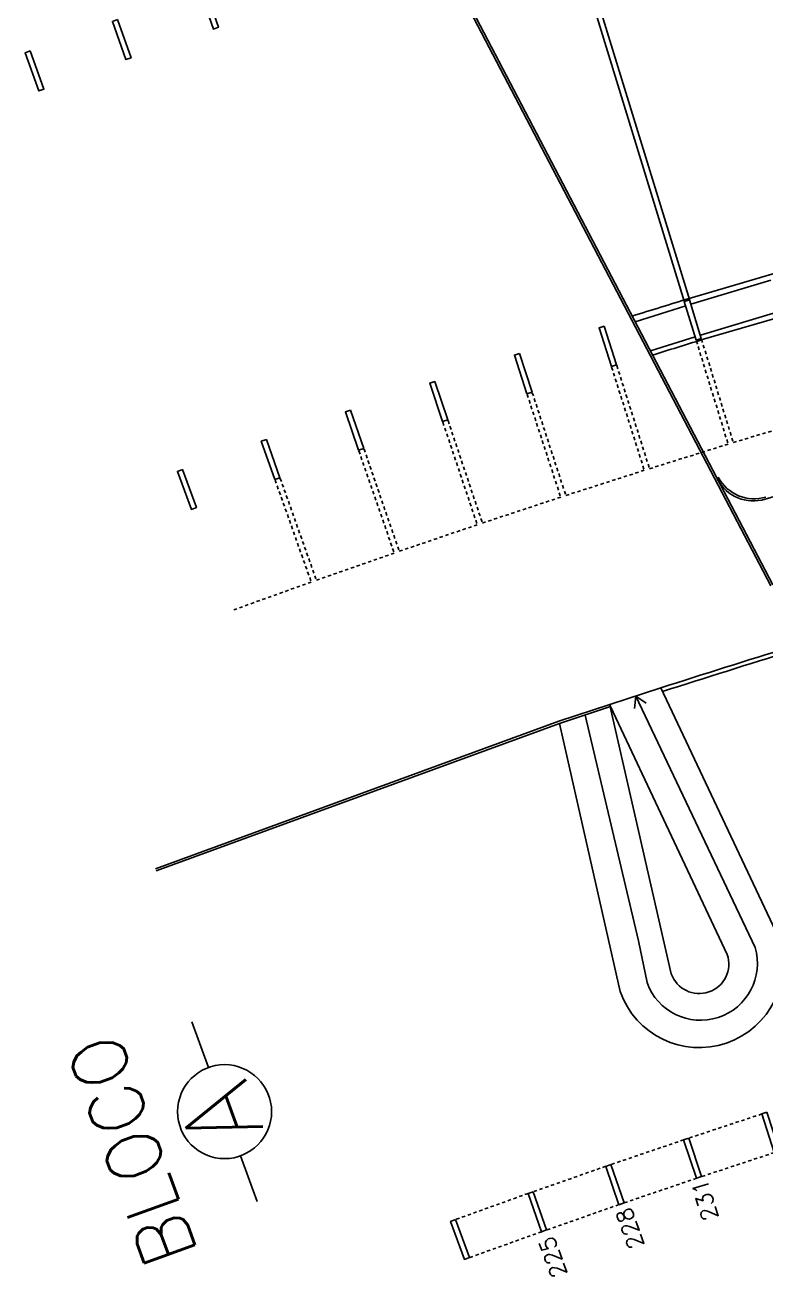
# Model space of a CAD drawing. Header units: millimetres. Extents: x 2757 to 3055, y 1102 to 1216.
# Drawn here: x 2772.95 to 2800.35, y 1110.73 to 1157.02 of the extents above; entities that cross this region are included whole.
import ezdxf

# ---------------------------------------------------------------- set-up
doc = ezdxf.new("R2010")
doc.units = ezdxf.units.MM
doc.linetypes.add('HIDDEN2', pattern=[0.1875, 0.125, -0.0625])
for name, color, linetype in [('BANC', 2, 'Continuous'), ('ESC', 1, 'Continuous'), ('ESTR', 3, 'Continuous'), ('NOPILAR1', 2, 'Continuous'), ('PISO', 1, 'Continuous'), ('PROJ', 1, 'HIDDEN2'), ('TEXTO-ENDEREÇO', 2, 'Continuous'), ('TXT-IDENTIFICAÇÃO', 4, 'Continuous')]:
    doc.layers.add(name, color=color, linetype=linetype)
doc.styles.add('LEGENDA', font='romans.shx', dxfattribs={"height": 0.2})
doc.styles.add('NOPILAR', font='simplex.shx', dxfattribs={"height": 0.6})

# ---------------------------------------------------------------- blocks, each defined once
blk = doc.blocks.new('PILAR-SLC')
for points in [[(0.197, -26.487), (0.197, -27.987), (-0.003, -27.987), (-0.003, -26.487)], [(0.197, -42.97), (0.197, -44.47), (-0.003, -44.47), (-0.003, -42.97)], [(0.197, -72.501), (0.197, -74.001), (-0.003, -74.001), (-0.003, -72.501)]]:
    blk.add_lwpolyline(points, close=True)

msp = doc.modelspace()

# ---------------------------------------------------------------- linework, layer by layer
at = {"layer": 'BANC'}
for p, q in [((2783.021, 1169.768), (2800.532, 1136.269)), ((2783.092, 1169.806), (2800.603, 1136.306)), ((2777.769, 1125.805), (2792.691, 1131.258)), ((2777.797, 1125.73), (2792.717, 1131.182))]:
    msp.add_line(p, q, dxfattribs=at)
for radius, end in [(373.648, 107.85974), (373.499, 107.85677)]:
    msp.add_arc((2911.053, 776.853), radius, 107.0881, end, dxfattribs=at)
at = {"layer": 'ESC'}
for p, q in [((2795.541, 1132.193), (2795.492, 1131.734)), ((2795.541, 1132.193), (2799.946, 1122.891)), ((2795.541, 1132.193), (2795.918, 1131.927)), ((2793.657, 1131.491), (2795.629, 1123.138)), ((2795.629, 1123.138), (2795.952, 1121.589))]:
    msp.add_line(p, q, dxfattribs=at)
msp.add_arc((2797.931, 1122.297), 2.101, 199.6813, 16.4172, dxfattribs=at)
at = {"layer": 'PISO'}
for p, q in [((2797.339, 1146.772), (2792.932, 1161.121)), ((2797.53, 1146.831), (2793.123, 1161.179)), ((2797.508, 1146.904), (2806.803, 1149.629)), ((2797.958, 1145.369), (2807.253, 1148.094)), ((2797.575, 1146.688), (2800.532, 1147.582)), ((2795.512, 1146.045), (2797.38, 1146.628)), ((2797.928, 1145.541), (2800.873, 1146.432)), ((2796.077, 1144.965), (2797.731, 1145.48)), ((2796.46, 1132.494), (2794.578, 1131.877)), ((2796.46, 1132.494), (2800.811, 1123.276)), ((2794.589, 1131.797), (2796.849, 1121.916)), ((2794.603, 1131.801), (2798.918, 1122.629)), ((2792.709, 1131.179), (2794.96, 1121.259))]:
    msp.add_line(p, q, dxfattribs=at)
for centre, radius, start, end in [((2911.028, 776.925), 387.003, 107.0575, 107.38359), ((2911.028, 776.925), 385.403, 107.05743, 107.34074), ((2911.053, 776.853), 379.154, 104.85507, 106.98025), ((2799.886, 1140.913), 1.5, 208.0155, 286.9802), ((2799.911, 1140.993), 1.5, 208.0155, 286.9731), ((2797.881, 1122.28), 3.095, 199.2679, 18.7801), ((2797.881, 1122.28), 1.095, 199.4332, 18.6157)]:
    msp.add_arc(centre, radius, start, end, dxfattribs=at)
at = {"layer": 'PROJ'}
for p, q in [((2797.775, 1145.337), (2798.95, 1141.513)), ((2797.966, 1145.396), (2799.141, 1141.572)), ((2794.642, 1144.359), (2795.849, 1140.546)), ((2794.833, 1144.42), (2796.04, 1140.606)), ((2791.518, 1143.355), (2792.757, 1139.552)), ((2791.708, 1143.417), (2792.947, 1139.614)), ((2788.591, 1142.387), (2789.863, 1138.595)), ((2799.141, 1141.572), (2802.058, 1142.454)), ((2788.402, 1142.324), (2789.673, 1138.531)), ((2796.04, 1140.606), (2798.95, 1141.513)), ((2785.295, 1141.266), (2786.599, 1137.485)), ((2785.484, 1141.332), (2786.788, 1137.55)), ((2792.947, 1139.614), (2795.849, 1140.546)), ((2782.197, 1140.183), (2783.533, 1136.412)), ((2782.385, 1140.249), (2783.721, 1136.479)), ((2789.863, 1138.595), (2792.757, 1139.552)), ((2786.788, 1137.55), (2789.673, 1138.531)), ((2783.721, 1136.479), (2786.599, 1137.485)), ((2780.664, 1135.382), (2783.533, 1136.412)), ((2800.198, 1116.73), (2797.498, 1115.837)), ((2797.309, 1115.774), (2794.616, 1114.858)), ((2800.663, 1115.303), (2797.975, 1114.415)), ((2794.427, 1114.793), (2791.743, 1113.855)), ((2797.785, 1114.351), (2795.105, 1113.44)), ((2791.554, 1113.788), (2788.878, 1112.827)), ((2794.916, 1113.375), (2792.244, 1112.441)), ((2792.055, 1112.374), (2789.391, 1111.417))]:
    msp.add_line(p, q, dxfattribs=at)
at = {"layer": 'TEXTO-ENDEREÇO'}
for p, q in [((2792.691, 1131.258), (2794.578, 1131.877)), ((2792.717, 1131.182), (2794.603, 1131.801)), ((2794.603, 1131.801), (2794.578, 1131.877))]:
    msp.add_line(p, q, dxfattribs=at)
at = {"layer": 'TXT-IDENTIFICAÇÃO', "color": 2}
for p, q in [((2779.119, 1120.138), (2779.733, 1118.449)), ((2781.534, 1113.492), (2780.92, 1115.18))]:
    msp.add_line(p, q, dxfattribs=at)
msp.add_circle((2780.327, 1116.815), 1.739, dxfattribs=at)

# ---------------------------------------------------------------- block references
at = {"layer": 'ESTR'}
for p, rotation in [((2784.713, 1187.873), 17.07317073170732), ((2781.218, 1186.783), 17.5609756097561), ((2777.733, 1185.663), 18.04878048780487), ((2774.257, 1184.513), 18.53658536585365), ((2770.791, 1183.333), 19.02439024390242), ((2767.336, 1182.124), 19.51219512195119), ((2763.891, 1180.886), 19.9999951219512)]:
    msp.add_blockref('PILAR-SLC', p, dxfattribs=dict(at, rotation=rotation))

# ---------------------------------------------------------------- texts
at = {"layer": 'NOPILAR1', "style": 'NOPILAR'}
for s, rotation, p in [('231', 106.6635, (2798.599, 1112.888)), ('231', 106.6635, (2798.599, 1112.888)), ('228', 109.7043, (2795.861, 1111.869)), ('228', 109.7043, (2795.861, 1111.868)), ('225', 109.7043, (2793.009, 1110.802)), ('225', 109.7043, (2793.009, 1110.802))]:
    msp.add_text(s, height=0.6, rotation=rotation, dxfattribs=at).set_placement(p)
at = {"layer": 'TXT-IDENTIFICAÇÃO', "color": 4, "style": 'LEGENDA'}
for s, height, p in [('BLOCO ', 2, (2779.349, 1111.565)), ('A', 2.7, (2781.785, 1116.151))]:
    msp.add_text(s, height=height, rotation=109.9691, dxfattribs=at).set_placement(p)

doc.saveas('drawing.dxf')
